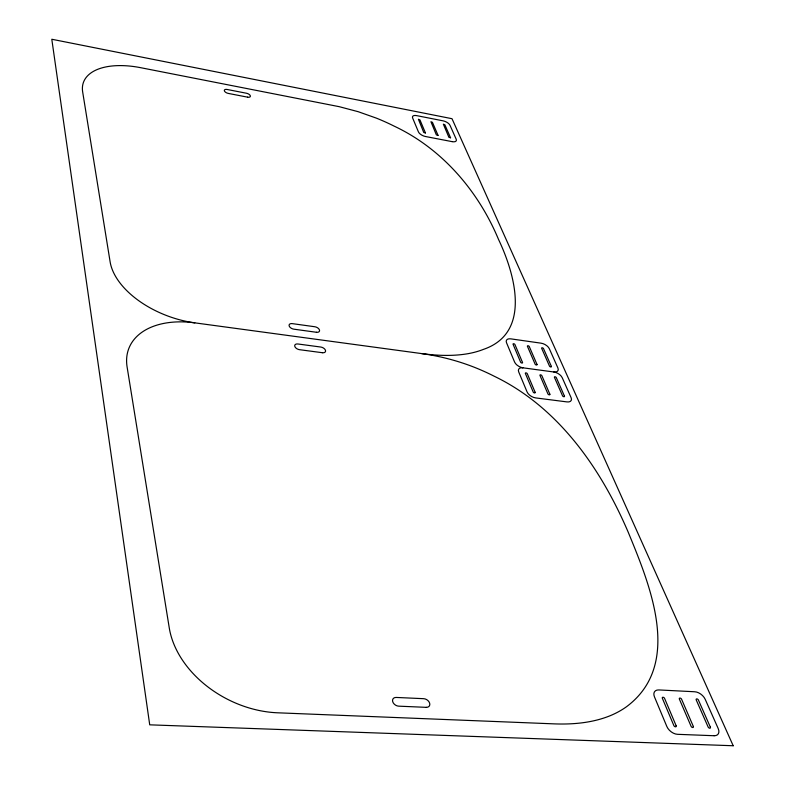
<?xml version="1.0" encoding="UTF-8"?>
<svg xmlns="http://www.w3.org/2000/svg" width="785" height="785" viewBox="0 0 785 785"><rect width="100%" height="100%" fill="white"/><g stroke="black" fill="none" stroke-linecap="round" stroke-linejoin="round"><path stroke-width="1.18" d="M421.673 353.593C437.059 355.615 452.778 356.341 468.125 353.662A126.571 68.599 25.3 0 0 483.472 349.374C532.034 332.722 514.744 273.582 498.534 239.454C478.291 190.941 442.053 148.61 394.031 126.071A118.015 59.572 23.9 0 0 376.457 118.162L358.215 111.706L339.208 106.672L140.652 67.687A68.138 34.442 19.5 0 0 82.67 91.963L110.106 261.748A76.714 44.608 20.5 0 0 194.817 322.851L421.673 353.593C439.306 355.998 456.664 360.433 473.267 366.86A143.488 86.9 29.2 0 1 494.236 376.241C558.39 407.16 600.917 468.488 628.265 532.318C649.705 584.531 683.313 664.238 626.597 706.667A158.001 102.128 33.5 0 1 609.209 716.106C591.841 722.926 572.913 724.555 554.406 723.878L277.586 712.8A95.682 70.434 27.2 0 1 169.256 627.872L127.101 366.968A82.052 51.535 21.7 0 1 194.817 322.851M522.996 367.812L553.611 371.962A7.271 3.984 29.7 0 1 562.237 377.732L571.097 397.661A7.379 4.082 30.1 0 1 567.015 401.91L535.684 397.916A7.428 4.16 29.6 0 1 527.098 391.98L518.699 371.894A7.32 4.062 29.1 0 1 522.996 367.812A7.271 4.013 28.9 0 1 514.587 362.042L506.511 342.711A7.173 3.915 28.4 0 1 510.78 338.855L540.914 343.153A7.124 3.837 29 0 1 549.363 348.775L557.89 367.959A7.222 3.935 29.4 0 1 553.827 371.982M450.561 137.777L448.902 137.316L443.339 124.148L444.859 124.756L450.561 137.777M438.04 135.354L436.382 134.922L430.916 121.704L432.437 122.313L438.04 135.354M425.421 132.91L419.946 119.889L418.405 119.241L423.763 132.488L425.401 132.999M733.2 745.75L149.719 724.83L51.8 39.25L452.003 118.702L733.2 745.75M714.144 735.731L677.543 734.318A9.391 5.917 39.5 0 1 666.828 726.468L654.445 696.825A9.194 5.76 38.5 0 1 658.831 689.937L694.509 691.752A9.155 5.613 38.9 0 1 705.195 699.298L718.206 728.558A9.341 5.77 39.9 0 1 714.144 735.731M426.235 707.344L398.662 706.157A5.328 3.846 33.9 0 1 392.686 701.594A5.328 3.846 33.9 0 1 396.239 697.443L423.704 698.689A5.299 3.788 34.7 0 1 429.66 703.223A5.299 3.788 34.7 0 1 426.235 707.344M322.419 352.72L299.527 349.688A4.259 2.541 23.9 0 1 294.777 346.313A4.259 2.541 23.9 0 1 297.937 343.987L320.761 347.039A4.239 2.512 24.5 0 1 325.49 350.395A4.239 2.512 24.5 0 1 322.419 352.72M316.433 332.271L293.816 329.17A4.21 2.473 23.6 0 1 289.145 325.853A4.21 2.473 23.6 0 1 292.275 323.626L314.814 326.746A4.18 2.443 24.2 0 1 319.485 330.043A4.18 2.443 24.2 0 1 316.433 332.271M452.121 141.634L425.45 136.502A6.133 2.904 24.7 0 1 418.444 131.909L412.625 117.976A6.064 2.836 24.5 0 1 416.649 115.621L443.142 120.851A6.025 2.797 24.9 0 1 450.021 125.335L456.193 139.2A6.094 2.865 25.1 0 1 452.121 141.634M247.599 97.163L228.249 93.405A3.562 1.737 21 0 1 224.363 90.795A3.562 1.737 21 0 1 227.159 89.48L246.461 93.238A3.542 1.727 21.4 0 1 250.337 95.839A3.542 1.727 21.4 0 1 247.599 97.163M551.355 366.379L543.524 348.618A1.07 0.579 29 0 0 542.288 347.775A1.07 0.579 29 0 0 541.679 348.363L549.49 366.124A1.079 0.589 29.4 0 0 550.736 366.978A1.079 0.589 29.4 0 0 551.355 366.379M564.444 396.091L556.31 377.634A1.089 0.599 29.7 0 0 555.044 376.771A1.089 0.599 29.7 0 0 554.436 377.379L562.551 395.846A1.109 0.608 30.1 0 0 563.836 396.719A1.109 0.608 30.1 0 0 564.444 396.091M710.356 727.136L698.405 700.024A1.374 0.844 39 0 0 696.835 698.895A1.374 0.844 39 0 0 696.216 699.916L708.148 727.047A1.403 0.863 39.9 0 0 709.738 728.215A1.403 0.863 39.9 0 0 710.356 727.136M536.989 364.417L529.296 346.607A1.07 0.579 28.7 0 0 528.06 345.763A1.07 0.579 28.7 0 0 527.441 346.342L535.105 364.152A1.089 0.599 29.1 0 0 536.361 365.015A1.089 0.599 29.1 0 0 536.989 364.417M549.853 394.198L541.866 375.691A1.099 0.608 29.4 0 0 540.59 374.828A1.099 0.608 29.4 0 0 539.972 375.446L547.94 393.952A1.109 0.618 29.8 0 0 549.225 394.835A1.109 0.618 29.8 0 0 549.853 394.198M693.332 726.449L681.576 699.209A1.374 0.854 38.8 0 0 679.996 698.071A1.374 0.854 38.8 0 0 679.368 699.101L691.104 726.351A1.403 0.873 39.7 0 0 692.704 727.518A1.403 0.873 39.7 0 0 693.332 726.449M522.516 362.435L514.96 344.586A1.079 0.589 28.5 0 0 513.724 343.732A1.079 0.589 28.5 0 0 513.086 344.321L520.612 362.17A1.089 0.599 28.9 0 0 521.878 363.033A1.089 0.599 28.9 0 0 522.516 362.435M535.144 392.304L527.294 373.748A1.099 0.608 29.1 0 0 526.029 372.875A1.099 0.608 29.1 0 0 525.391 373.493L533.211 392.049A1.109 0.628 29.6 0 0 534.497 392.942A1.109 0.628 29.6 0 0 535.144 392.304M676.14 725.742L664.581 698.385A1.384 0.863 38.6 0 0 663.001 697.247A1.384 0.863 38.6 0 0 662.344 698.277L673.893 725.654A1.403 0.883 39.5 0 0 675.492 726.822A1.403 0.883 39.5 0 0 676.14 725.742"/></g></svg>
